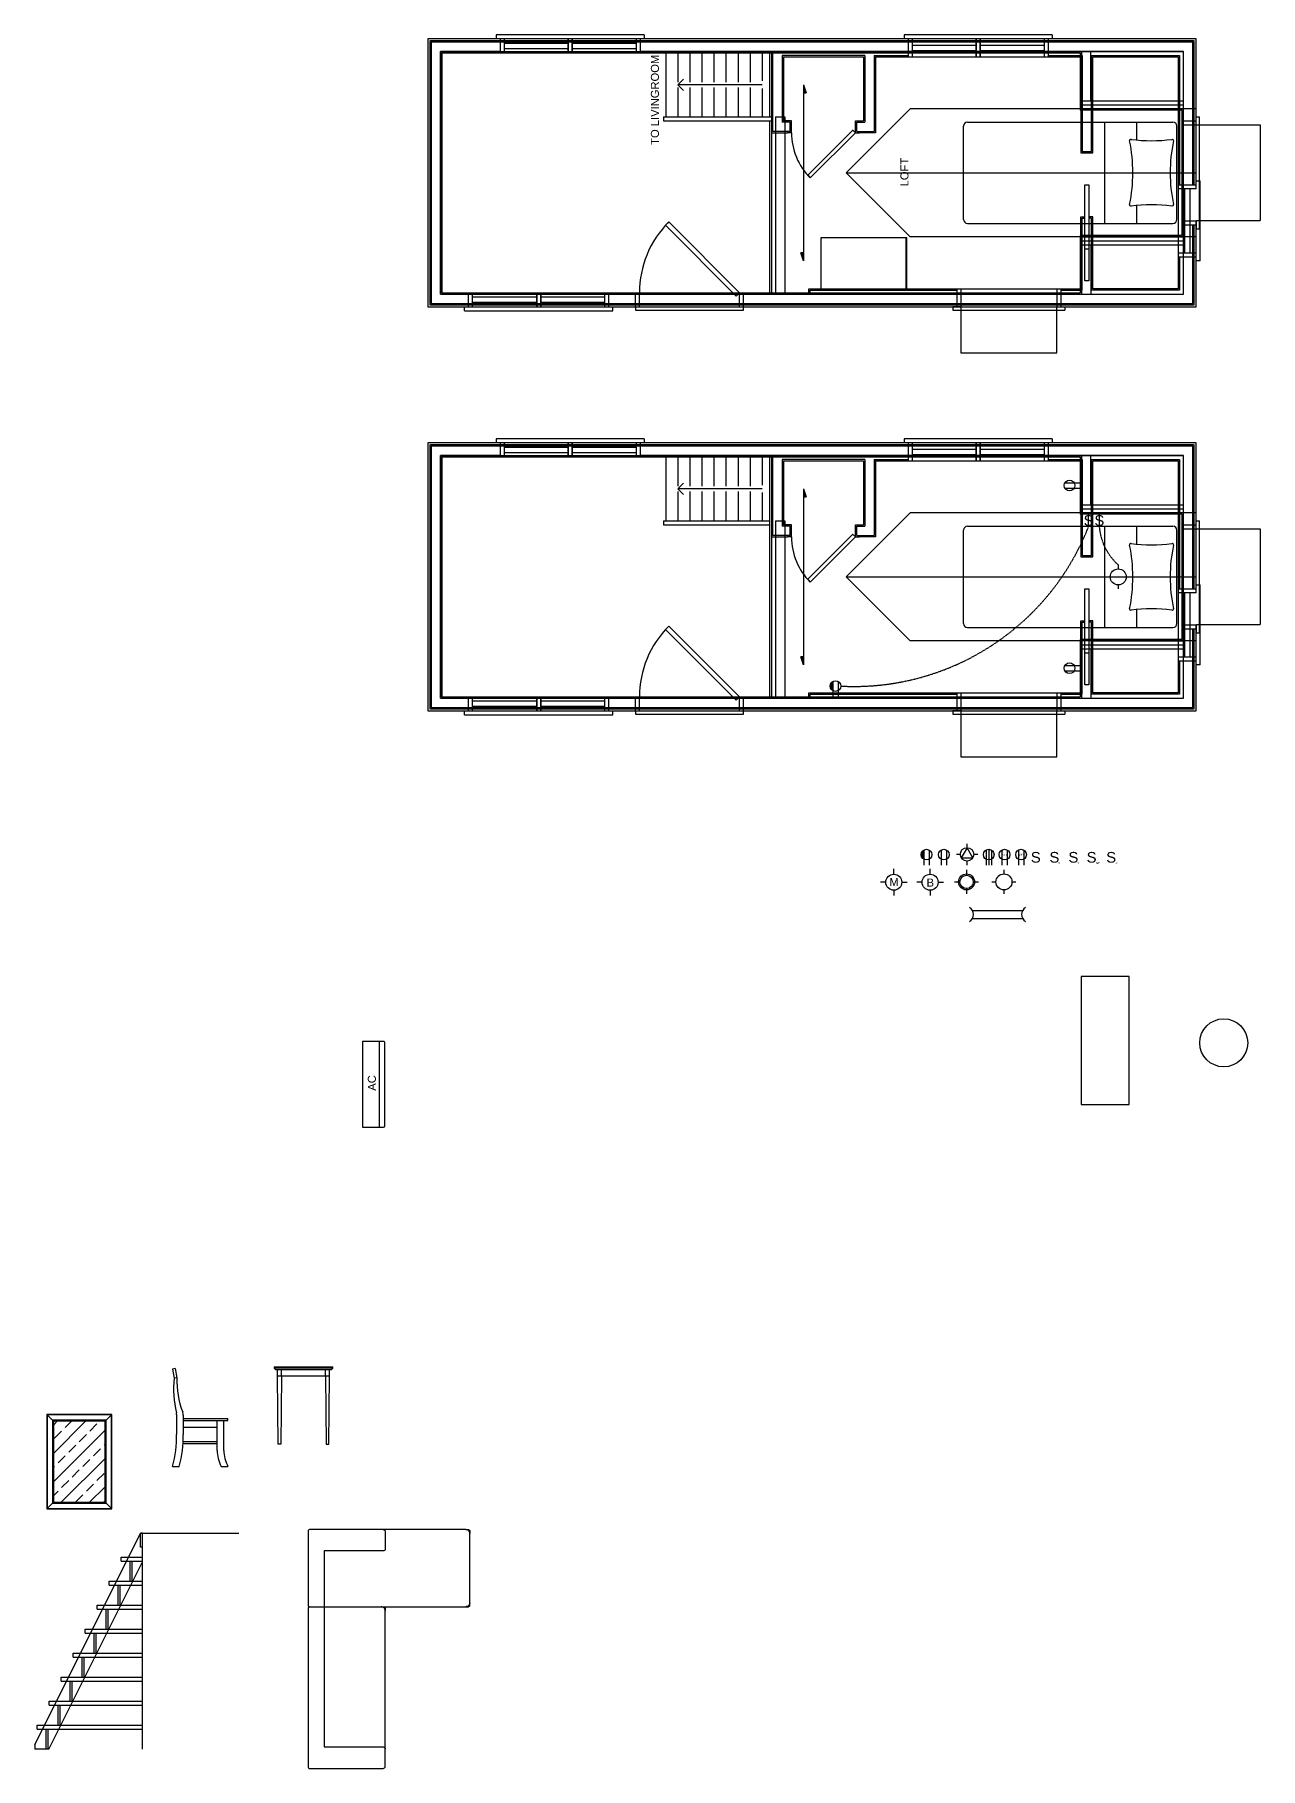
# Model space of a CAD drawing. Header units: inches. Extents: x -177 to 2825, y -2046 to -803.
# Drawn here: x 862 to 1322, y -2013 to -1363 of the extents above; entities that cross this region are included whole.
import ezdxf

# ---------------------------------------------------------------- set-up
doc = ezdxf.new("R2010")
doc.units = ezdxf.units.IN
doc.header["$MEASUREMENT"] = 0
doc.linetypes.add('HIDDEN2', pattern=[0.1875, 0.125, -0.0625])
for name, color, linetype in [('Footprint', 253, 'Continuous'), ('Hidden Line', 7, 'HIDDEN2'), ('Lights', 7, 'Continuous'), ('Reference', 1, 'Continuous'), ('Sewage Line', 3, 'Continuous')]:
    doc.layers.add(name, color=color, linetype=linetype)
doc.styles.get("Standard").update_dxf_attribs({"font": 'arial.ttf'})

msp = doc.modelspace()

# ---------------------------------------------------------------- hatches: boundary and pattern name
h = msp.add_hatch(color=256)
h.dxf.hatch_style = 1
h.paths.add_polyline_path([(1150.61, -1382.22), (1150.61, -1385.22), (1151.61, -1385.22)])
h = msp.add_hatch(color=256)
h.dxf.hatch_style = 1
h.paths.add_polyline_path([(1150.61, -1448.22), (1150.61, -1445.22), (1149.61, -1445.22)])
h = msp.add_hatch(color=256)
h.dxf.hatch_style = 1
h.paths.add_polyline_path([(1150.61, -1533.76), (1150.61, -1536.76), (1151.61, -1536.76)])
h = msp.add_hatch(color=256)
h.dxf.hatch_style = 1
h.paths.add_polyline_path([(1150.61, -1599.76), (1150.61, -1596.76), (1149.61, -1596.76)])
h = msp.add_hatch(color=256)
h.dxf.hatch_style = 1
h.paths.add_polyline_path([(1161.61, -1605.97, 0.267949), (1160.61, -1607.7, 0.267949), (1161.61, -1609.43)])
h = msp.add_hatch(color=256)
h.dxf.hatch_style = 1
h.paths.add_polyline_path([(1195.73, -1669.17, 0.267949), (1194.73, -1670.9, 0.267949), (1195.73, -1672.64)])
at = {"transparency": 33554687}
h = msp.add_hatch(dxfattribs=at)
h.set_pattern_fill('ANSI33', color=256, scale=30)
h.set_pattern_definition([(45, (-1004.8445, -2263.558), (-5.3033, 5.3033), []), (45, (-999.541, -2263.558), (-5.3033, 5.3033), [3.75, -1.875])])
h.paths.add_polyline_path([(869.45, -1913.7), (888.8, -1913.7), (888.8, -1883.35), (869.45, -1883.35)])

# ---------------------------------------------------------------- linework, layer by layer
for p, q in [((1297.86, -1364.97), (1009.86, -1364.97)), ((1009.86, -1364.97), (1009.86, -1465.47)), ((1297.86, -1397.22), (1297.86, -1364.97)), ((1014.61, -1460.72), (1014.61, -1369.72)), ((1014.61, -1369.72), (1254.36, -1369.72)), ((1015.11, -1460.22), (1015.11, -1370.22)), ((1015.11, -1370.22), (1254.36, -1370.22)), ((1099.07, -1370.22), (1099.07, -1394.22)), ((1103.57, -1370.22), (1103.57, -1381.22)), ((1108.07, -1370.22), (1108.07, -1381.22)), ((1112.57, -1370.22), (1112.57, -1381.22)), ((1117.07, -1370.22), (1117.07, -1381.22)), ((1121.57, -1370.22), (1121.57, -1381.22)), ((1126.07, -1370.22), (1126.07, -1381.22)), ((1130.57, -1370.22), (1130.57, -1381.22)), ((1135.07, -1370.22), (1135.07, -1380.8)), ((1293.11, -1369.72), (1137.86, -1369.72)), ((1137.86, -1370.22), (1137.86, -1394.22)), ((1138.61, -1370.22), (1138.61, -1460.22)), ((1254.36, -1370.22), (1254.36, -1391.72)), ((1254.86, -1369.72), (1254.86, -1391.22)), ((1258.36, -1388.22), (1258.36, -1369.72)), ((1293.11, -1460.72), (1293.11, -1369.72)), ((1103.57, -1382.22), (1105.69, -1380.09)), ((1103.57, -1382.22), (1105.69, -1380.09)), ((1135.07, -1382.22), (1103.57, -1382.22)), ((1103.57, -1382.22), (1105.69, -1384.34)), ((1103.57, -1382.22), (1105.69, -1384.34)), ((1103.57, -1383.22), (1103.57, -1394.22)), ((1108.07, -1383.22), (1108.07, -1394.22)), ((1112.57, -1383.22), (1112.57, -1394.22)), ((1117.07, -1383.22), (1117.07, -1394.22)), ((1121.57, -1383.22), (1121.57, -1394.22)), ((1126.07, -1383.22), (1126.07, -1394.22)), ((1130.57, -1383.22), (1130.57, -1394.22)), ((1135.07, -1383.63), (1135.07, -1394.22)), ((1150.61, -1382.22), (1150.61, -1448.22)), ((1150.61, -1382.22), (1151.61, -1385.22)), ((1150.61, -1385.22), (1151.61, -1385.22)), ((1098.14, -1394.22), (1138.61, -1394.22)), ((1098.14, -1394.22), (1098.14, -1395.72)), ((1098.14, -1395.72), (1138.61, -1395.72)), ((1137.86, -1395.72), (1137.86, -1460.22)), ((1140.11, -1394.22), (1143.61, -1394.22)), ((1140.11, -1394.22), (1140.11, -1460.22)), ((1143.61, -1394.22), (1143.61, -1460.22)), ((1212.11, -1396.22), (1289.11, -1396.22)), ((1292.61, -1391.72), (1254.36, -1391.72)), ((1293.11, -1391.22), (1254.86, -1391.22)), ((1254.86, -1391.22), (1293.11, -1391.22)), ((1263.61, -1434.22), (1263.61, -1396.22)), ((1275.61, -1402.96), (1275.61, -1396.22)), ((1292.61, -1438.72), (1292.61, -1391.72)), ((1293.11, -1395.72), (1297.86, -1395.72)), ((1293.11, -1397.22), (1297.86, -1397.22)), ((1297.86, -1394.22), (1299.11, -1394.22)), ((1297.86, -1397.22), (1297.86, -1394.22)), ((1299.11, -1436.22), (1299.11, -1394.22)), ((1210.61, -1432.72), (1210.61, -1397.72)), ((1290.61, -1432.72), (1290.61, -1397.72)), ((1275.61, -1434.22), (1275.61, -1427.47)), ((1212.11, -1434.22), (1289.11, -1434.22)), ((1293.11, -1433.22), (1297.86, -1433.22)), ((1293.11, -1434.72), (1297.86, -1434.72)), ((1297.86, -1465.47), (1297.86, -1433.22)), ((1297.86, -1433.22), (1297.86, -1436.22)), ((1297.86, -1436.22), (1299.11, -1436.22)), ((1189.14, -1459.22), (1189.14, -1439.84)), ((1292.61, -1438.72), (1254.36, -1438.72)), ((1254.36, -1438.72), (1254.36, -1460.22)), ((1293.11, -1439.22), (1254.86, -1439.22)), ((1254.86, -1439.22), (1254.86, -1460.72)), ((1254.86, -1439.22), (1293.11, -1439.22)), ((1258.36, -1442.22), (1258.36, -1460.72)), ((1150.61, -1445.22), (1149.61, -1445.22)), ((1150.61, -1448.22), (1149.61, -1445.22)), ((1014.61, -1460.72), (1293.11, -1460.72)), ((1015.11, -1460.22), (1254.36, -1460.22)), ((1009.86, -1465.47), (1297.86, -1465.47)), ((1009.86, -1516.51), (1009.86, -1617.01)), ((1297.86, -1516.51), (1009.86, -1516.51)), ((1297.86, -1548.76), (1297.86, -1516.51)), ((1014.61, -1612.26), (1014.61, -1521.26)), ((1014.61, -1521.26), (1254.36, -1521.26)), ((1015.11, -1611.76), (1015.11, -1521.76)), ((1015.11, -1521.76), (1254.36, -1521.76)), ((1099.07, -1521.76), (1099.07, -1545.76)), ((1103.57, -1521.76), (1103.57, -1532.76)), ((1108.07, -1521.76), (1108.07, -1532.76)), ((1112.57, -1521.76), (1112.57, -1532.76)), ((1117.07, -1521.76), (1117.07, -1532.76)), ((1121.57, -1521.76), (1121.57, -1532.76)), ((1126.07, -1521.76), (1126.07, -1532.76)), ((1130.57, -1521.76), (1130.57, -1532.76)), ((1135.07, -1521.76), (1135.07, -1532.34)), ((1293.11, -1521.26), (1137.86, -1521.26)), ((1137.86, -1521.76), (1137.86, -1611.76)), ((1138.61, -1521.76), (1138.61, -1611.76)), ((1254.36, -1521.76), (1254.36, -1543.26)), ((1254.86, -1521.26), (1254.86, -1542.76)), ((1258.36, -1539.76), (1258.36, -1521.26)), ((1293.11, -1612.26), (1293.11, -1521.26)), ((1103.57, -1533.76), (1105.69, -1531.64)), ((1103.57, -1533.76), (1105.69, -1531.64)), ((1135.07, -1533.76), (1103.57, -1533.76)), ((1103.57, -1533.76), (1105.69, -1535.88)), ((1103.57, -1533.76), (1105.69, -1535.88)), ((1150.61, -1533.76), (1150.61, -1599.76)), ((1150.61, -1533.76), (1151.61, -1536.76)), ((1248.63, -1531.51), (1254.36, -1531.51)), ((1248.63, -1531.51), (1254.36, -1531.51)), ((1248.63, -1533.51), (1254.36, -1533.51)), ((1248.63, -1533.51), (1254.36, -1533.51)), ((1103.57, -1534.76), (1103.57, -1545.76)), ((1108.07, -1534.76), (1108.07, -1545.76)), ((1112.57, -1534.76), (1112.57, -1545.76)), ((1117.07, -1534.76), (1117.07, -1545.76)), ((1121.57, -1534.76), (1121.57, -1545.76)), ((1126.07, -1534.76), (1126.07, -1545.76)), ((1130.57, -1534.76), (1130.57, -1545.76)), ((1135.07, -1535.17), (1135.07, -1545.76)), ((1150.61, -1536.76), (1151.61, -1536.76)), ((1254.86, -1539.76), (1293.11, -1539.76)), ((1258.36, -1539.76), (1293.11, -1539.76)), ((1098.14, -1545.76), (1137.86, -1545.76)), ((1098.14, -1545.76), (1098.14, -1547.26)), ((1140.11, -1545.76), (1140.11, -1611.76)), ((1140.11, -1545.76), (1143.61, -1545.76)), ((1143.61, -1545.76), (1143.61, -1611.76)), ((1292.61, -1543.26), (1254.36, -1543.26)), ((1254.86, -1541.26), (1293.11, -1541.26)), ((1293.11, -1542.76), (1254.86, -1542.76)), ((1258.36, -1541.26), (1293.11, -1541.26)), ((1292.61, -1590.26), (1292.61, -1543.26)), ((1297.86, -1548.76), (1297.86, -1545.76)), ((1297.86, -1545.76), (1299.11, -1545.76)), ((1299.11, -1587.76), (1299.11, -1545.76)), ((1098.14, -1547.26), (1137.86, -1547.26)), ((1210.61, -1584.26), (1210.61, -1549.26)), ((1212.11, -1547.76), (1289.11, -1547.76)), ((1263.61, -1585.76), (1263.61, -1547.76)), ((1275.61, -1554.5), (1275.61, -1547.76)), ((1290.61, -1584.26), (1290.61, -1549.26)), ((1293.11, -1547.26), (1297.86, -1547.26)), ((1293.11, -1548.76), (1297.86, -1548.76)), ((1275.61, -1585.76), (1275.61, -1579.02)), ((1212.11, -1585.76), (1289.11, -1585.76)), ((1293.11, -1584.76), (1297.86, -1584.76)), ((1297.86, -1617.01), (1297.86, -1584.76)), ((1297.86, -1584.76), (1297.86, -1587.76)), ((1292.61, -1590.26), (1254.36, -1590.26)), ((1254.36, -1590.26), (1254.36, -1611.76)), ((1293.11, -1590.76), (1254.86, -1590.76)), ((1254.86, -1590.76), (1254.86, -1612.26)), ((1254.86, -1592.26), (1293.11, -1592.26)), ((1258.36, -1590.76), (1293.11, -1590.76)), ((1293.11, -1586.26), (1297.86, -1586.26)), ((1297.86, -1587.76), (1299.11, -1587.76)), ((1150.61, -1596.76), (1149.61, -1596.76)), ((1150.61, -1599.76), (1149.61, -1596.76)), ((1254.86, -1593.76), (1293.11, -1593.76)), ((1258.36, -1593.76), (1258.36, -1612.26)), ((1248.63, -1600.01), (1254.36, -1600.01)), ((1248.63, -1600.01), (1254.36, -1600.01)), ((1248.63, -1602.01), (1254.36, -1602.01)), ((1248.63, -1602.01), (1254.36, -1602.01)), ((1015.11, -1611.76), (1254.36, -1611.76)), ((1161.61, -1605.97), (1161.61, -1611.7)), ((1161.61, -1605.97), (1161.61, -1611.7)), ((1163.61, -1605.97), (1163.61, -1611.7)), ((1163.61, -1605.97), (1163.61, -1611.7)), ((1009.86, -1617.01), (1297.86, -1617.01)), ((1014.61, -1612.26), (1293.11, -1612.26)), ((1195.73, -1669.17), (1195.73, -1674.9)), ((1197.73, -1669.17), (1197.73, -1674.9)), ((1202.21, -1669.17), (1202.21, -1674.9)), ((1204.21, -1669.17), (1204.21, -1674.9)), ((1211.92, -1668.29), (1211.92, -1666.79)), ((1219.05, -1669.17), (1219.05, -1674.9)), ((1220.05, -1668.9), (1220.05, -1674.9)), ((1221.05, -1669.17), (1221.05, -1674.9)), ((1224.99, -1669.17), (1224.99, -1674.9)), ((1226.99, -1669.17), (1226.99, -1674.9)), ((1231.16, -1669.17), (1231.16, -1674.9)), ((1233.16, -1669.17), (1233.16, -1674.9)), ((1184.48, -1678.25), (1184.48, -1676.25)), ((1198.09, -1678.25), (1198.09, -1676.25)), ((1209.42, -1670.79), (1207.97, -1670.79)), ((1211.92, -1674.79), (1211.92, -1673.29)), ((1215.97, -1670.79), (1214.42, -1670.79)), ((1181.48, -1681.25), (1179.48, -1681.25)), ((1187.48, -1681.25), (1189.48, -1681.25)), ((1195.09, -1681.25), (1193.09, -1681.25)), ((1201.09, -1681.25), (1203.09, -1681.25)), ((1184.48, -1684.25), (1184.48, -1686.25)), ((1198.09, -1684.25), (1198.09, -1686.25)), ((991.71, -1773.04), (991.71, -1740.98)), ((915.11, -1863.58), (914.12, -1863.75)), ((914.12, -1863.75), (914.73, -1867.2)), ((915.11, -1863.58), (915.72, -1867.02)), ((952.24, -1862.99), (952.24, -1863.49)), ((952.24, -1862.99), (974.24, -1862.99)), ((952.24, -1863.49), (952.74, -1863.99)), ((974.24, -1863.49), (952.24, -1863.49)), ((952.74, -1863.99), (973.74, -1863.99)), ((953.49, -1866.49), (953.49, -1863.99)), ((954.99, -1866.49), (954.99, -1863.99)), ((971.49, -1866.49), (971.49, -1863.99)), ((972.99, -1866.49), (972.99, -1863.99)), ((974.24, -1863.49), (973.74, -1863.99)), ((974.24, -1863.49), (974.24, -1862.99)), ((915.72, -1867.02), (914.73, -1867.2)), ((972.99, -1866.49), (953.49, -1866.49)), ((953.74, -1891.99), (953.49, -1866.49)), ((954.99, -1866.49), (954.74, -1891.99)), ((971.49, -1866.49), (971.74, -1891.99)), ((972.74, -1891.99), (972.99, -1866.49)), ((869.08, -1882.97), (866.95, -1880.85)), ((889.18, -1882.97), (891.3, -1880.85)), ((915.62, -1880.86), (915.62, -1888.25)), ((918.12, -1881.07), (918.12, -1888.25)), ((918.12, -1882.25), (934.87, -1882.25)), ((918.12, -1883), (934.87, -1883)), ((930.87, -1894.25), (930.87, -1883)), ((933.37, -1894.25), (933.37, -1883)), ((934.87, -1883), (934.87, -1882.25)), ((918.08, -1890.87), (930.87, -1890.87)), ((918.12, -1885.5), (930.87, -1885.5)), ((918.04, -1891.62), (930.87, -1891.62)), ((954.74, -1891.99), (953.74, -1891.99)), ((971.74, -1891.99), (972.74, -1891.99)), ((914.12, -1900.25), (916.62, -1900.25)), ((932.37, -1900.25), (934.87, -1900.25)), ((869.08, -1914.07), (866.95, -1916.2)), ((889.18, -1914.07), (891.3, -1916.2)), ((862.43, -2004.68), (902.15, -1925.24)), ((902.15, -1930.49), (902.15, -1925.24)), ((902.9, -1925.24), (902.15, -1925.24)), ((902.9, -1930.49), (902.15, -1930.49)), ((902.9, -2006.24), (902.9, -1925.24)), ((902.9, -1925.24), (938.9, -1925.24)), ((1025.53, -1951.37), (1025.53, -1925.47)), ((867.8, -2006.24), (902.9, -1936.04)), ((894.86, -1934.24), (902.9, -1934.24)), ((894.86, -1935.74), (894.86, -1934.24)), ((894.86, -1935.74), (902.9, -1935.74)), ((890.36, -1943.24), (902.9, -1943.24)), ((890.36, -1944.74), (890.36, -1943.24)), ((890.36, -1944.74), (902.9, -1944.74)), ((885.86, -1952.24), (902.9, -1952.24)), ((885.86, -1953.74), (885.86, -1952.24)), ((885.86, -1953.74), (902.9, -1953.74)), ((964.93, -1953.37), (964.93, -2012.97)), ((965.43, -1952.87), (1024.03, -1952.87)), ((881.36, -1961.24), (902.9, -1961.24)), ((881.36, -1962.74), (881.36, -1961.24)), ((881.36, -1962.74), (902.9, -1962.74)), ((876.86, -1970.24), (902.9, -1970.24)), ((876.86, -1971.74), (876.86, -1970.24)), ((876.86, -1971.74), (902.9, -1971.74)), ((872.36, -1979.24), (902.9, -1979.24)), ((872.36, -1980.74), (872.36, -1979.24)), ((872.36, -1980.74), (902.9, -1980.74)), ((867.86, -1988.24), (902.9, -1988.24)), ((867.86, -1989.74), (867.86, -1988.24)), ((867.86, -1989.74), (902.9, -1989.74)), ((863.36, -1997.24), (902.9, -1997.24)), ((863.36, -1998.74), (863.36, -1997.24)), ((863.36, -1998.74), (902.9, -1998.74)), ((862.43, -2004.68), (862.43, -2006.24)), ((867.8, -2006.24), (862.43, -2006.24)), ((993.83, -2012.72), (993.83, -2006.22)), ((965.43, -2013.47), (993.08, -2013.47))]:
    msp.add_line(p, q)
for points in [[(1297.11, -1395.72), (1297.11, -1365.72), (1010.61, -1365.72), (1010.61, -1464.72), (1297.11, -1464.72), (1297.11, -1434.72)], [(1296.61, -1395.72), (1296.61, -1366.22), (1011.11, -1366.22), (1011.11, -1464.22), (1296.61, -1464.22), (1296.61, -1434.72)], [(1297.11, -1547.26), (1297.11, -1517.26), (1010.61, -1517.26), (1010.61, -1616.26), (1297.11, -1616.26), (1297.11, -1586.26)], [(1296.61, -1547.26), (1296.61, -1517.76), (1011.11, -1517.76), (1011.11, -1615.76), (1296.61, -1615.76), (1296.61, -1586.26)]]:
    msp.add_lwpolyline(points)
for points in [[(1157.14, -1459.22), (1189.39, -1459.22), (1189.39, -1439.59), (1157.14, -1439.59)], [(1211.92, -1668.29), (1209.75, -1672.04), (1214.08, -1672.04)], [(891.3, -1916.2), (891.3, -1880.85), (866.95, -1880.85), (866.95, -1916.2)], [(891.18, -1916.07), (891.18, -1880.97), (867.08, -1880.97), (867.08, -1916.07)], [(889.18, -1914.07), (889.18, -1882.97), (869.08, -1882.97), (869.08, -1914.07)], [(888.8, -1913.7), (888.8, -1883.35), (869.45, -1883.35), (869.45, -1913.7)]]:
    msp.add_lwpolyline(points, close=True)
for points in [[(993.71, -1741.48, 0.414214), (993.21, -1740.98), (985.28, -1740.98), (985.28, -1773.04), (993.21, -1773.04, 0.414214), (993.71, -1772.54)], [(1024.03, -1952.87), (1025.03, -1952.87, 0.414214), (1025.53, -1952.37), (1025.53, -1951.37, -0.414214)]]:
    msp.add_lwpolyline(points, format="xyb", close=True)
for points in [[(993.08, -1923.97), (965.43, -1923.97, 0.414214), (964.93, -1924.47), (964.93, -1952.37, 0.414214), (965.43, -1952.87), (992.33, -1952.87)], [(1024.03, -1923.97), (1025.03, -1923.97, -0.414214), (1025.53, -1924.47), (1025.53, -1925.47, 0.414214), (1024.03, -1923.97), (993.08, -1923.97, -0.414214), (993.83, -1924.72), (993.83, -1931.22, -0.414214), (993.08, -1931.97), (970.93, -1931.97), (970.93, -1952.87), (970.93, -1952.94), (970.93, -2005.47), (993.08, -2005.47, -0.414214), (993.83, -2006.22), (993.83, -1954.37, 0.414214), (992.33, -1952.87), (993.33, -1952.87, -0.414214), (993.83, -1953.37), (993.83, -1954.37)]]:
    msp.add_lwpolyline(points, format="xyb")
for centre, radius in [((1250.36, -1532.51), 2), ((1250.36, -1532.51), 2), ((1250.36, -1601.01), 2), ((1250.36, -1601.01), 2), ((1162.61, -1607.7), 2), ((1162.61, -1607.7), 2), ((1196.73, -1670.9), 2), ((1203.21, -1670.9), 2), ((1211.92, -1670.79), 2.5), ((1220.05, -1670.9), 2), ((1225.99, -1670.9), 2), ((1232.16, -1670.9), 2), ((1184.48, -1681.25), 3), ((1198.09, -1681.25), 3)]:
    msp.add_circle(centre, radius)
for centre, radius, start, end in [((1212.11, -1397.72), 1.5, 90, 180), ((1289.11, -1397.72), 1.5, 0, 90), ((1273.33, -1403.2), 0.5, 82.36533, 191.81778), ((1215.9, -1415.22), 58.18, 348.18222, 11.81778), ((1281.07, -1345.43), 57.79, 262.36533, 277.63467), ((1346.25, -1415.22), 58.18, 168.18222, 191.81778), ((1288.82, -1403.2), 0.5, 348.18222, 97.63467), ((1273.33, -1427.23), 0.5, 168.18222, 277.63467), ((1281.07, -1485), 57.79, 82.36533, 97.63467), ((1288.82, -1427.23), 0.5, 262.36533, 11.81778), ((1212.11, -1432.72), 1.5, 180, 270), ((1289.11, -1432.72), 1.5, 270, 0), ((1212.11, -1549.26), 1.5, 90, 180), ((1289.11, -1549.26), 1.5, 0, 90), ((1273.33, -1554.74), 0.5, 82.36533, 191.81778), ((1215.9, -1566.76), 58.18, 348.18222, 11.81778), ((1281.07, -1496.97), 57.79, 262.36533, 277.63467), ((1346.25, -1566.76), 58.18, 168.18222, 191.81778), ((1288.82, -1554.74), 0.5, 348.18222, 97.63467), ((1273.33, -1578.77), 0.5, 168.18222, 277.63467), ((1281.07, -1636.54), 57.79, 82.36533, 97.63467), ((1288.82, -1578.77), 0.5, 262.36533, 11.81778), ((1212.11, -1584.26), 1.5, 180, 270), ((1289.11, -1584.26), 1.5, 270, 0), ((952.18, -1871.37), 37.68, 173.64679, 193.49765), ((949.27, -1867.98), 33.57, 178.36267, 200.96582), ((912.62, -1880.86), 3, 0, 13.49765), ((915.12, -1881.07), 3, 0, 20.96582), ((871.9, -1888.88), 43.72, 344.92605, 0.82392), ((874.4, -1888.88), 43.72, 344.92605, 0.82392), ((943.7, -1894.23), 12.83, 180.08915, 207.98333), ((946.2, -1894.23), 12.83, 180.08915, 207.98333), ((965.43, -1953.37), 0.5, 90, 180), ((965.43, -2012.97), 0.5, 180, 270), ((993.08, -2012.72), 0.75, 270, 0)]:
    msp.add_arc(centre, radius, start, end)
at = {"layer": 'Footprint'}
for p, q in [((1036.86, -1364.97), (1009.86, -1364.97)), ((1090.86, -1363.47), (1035.36, -1363.47)), ((1035.36, -1363.47), (1035.36, -1364.97)), ((1038.36, -1364.97), (1035.36, -1364.97)), ((1036.86, -1364.97), (1036.86, -1370.22)), ((1038.36, -1364.97), (1038.36, -1370.22)), ((1062.36, -1370.22), (1062.36, -1364.97)), ((1062.36, -1364.97), (1062.36, -1370.22)), ((1063.86, -1364.97), (1062.36, -1364.97)), ((1063.86, -1364.97), (1063.86, -1370.22)), ((1063.86, -1370.22), (1063.86, -1364.97)), ((1090.86, -1364.97), (1087.86, -1364.97)), ((1087.86, -1364.97), (1087.86, -1370.22)), ((1189.86, -1364.97), (1089.36, -1364.97)), ((1089.36, -1364.97), (1089.36, -1370.22)), ((1090.86, -1363.47), (1090.86, -1364.97)), ((1243.86, -1363.47), (1188.36, -1363.47)), ((1188.36, -1363.47), (1188.36, -1364.97)), ((1191.36, -1364.97), (1188.36, -1364.97)), ((1189.86, -1364.97), (1189.86, -1371.72)), ((1191.36, -1364.97), (1191.36, -1371.72)), ((1215.36, -1371.72), (1215.36, -1364.97)), ((1215.36, -1364.97), (1215.36, -1371.72)), ((1216.86, -1364.97), (1215.36, -1364.97)), ((1216.86, -1371.72), (1216.86, -1364.97)), ((1216.86, -1364.97), (1216.86, -1371.72)), ((1243.86, -1364.97), (1240.86, -1364.97)), ((1240.86, -1364.97), (1240.86, -1371.72)), ((1297.86, -1364.97), (1242.36, -1364.97)), ((1242.36, -1364.97), (1242.36, -1371.72)), ((1243.86, -1363.47), (1243.86, -1364.97)), ((1297.86, -1419.72), (1297.86, -1364.97)), ((1036.86, -1365.72), (1010.61, -1365.72)), ((1036.86, -1366.22), (1011.11, -1366.22)), ((1036.86, -1369.72), (1014.61, -1369.72)), ((1015.11, -1370.22), (1138.61, -1370.22)), ((1038.36, -1366.59), (1062.36, -1366.59)), ((1038.36, -1366.59), (1062.36, -1366.59)), ((1038.36, -1368.59), (1062.36, -1368.59)), ((1038.36, -1368.59), (1062.36, -1368.59)), ((1063.86, -1366.59), (1087.86, -1366.59)), ((1063.86, -1366.59), (1087.86, -1366.59)), ((1063.86, -1368.59), (1087.86, -1368.59)), ((1063.86, -1368.59), (1087.86, -1368.59)), ((1189.86, -1365.72), (1089.36, -1365.72)), ((1189.86, -1366.22), (1089.36, -1366.22)), ((1139.11, -1369.72), (1089.36, -1369.72)), ((1138.61, -1370.22), (1138.61, -1400.22)), ((1139.11, -1399.72), (1139.11, -1369.72)), ((1139.11, -1369.72), (1189.86, -1369.72)), ((1173.61, -1371.22), (1142.61, -1371.22)), ((1142.61, -1371.22), (1142.61, -1396.22)), ((1173.61, -1371.22), (1173.61, -1396.22)), ((1177.11, -1371.22), (1177.11, -1399.72)), ((1177.11, -1371.22), (1189.86, -1371.22)), ((1191.36, -1367.34), (1215.36, -1367.34)), ((1191.36, -1367.34), (1215.36, -1367.34)), ((1191.36, -1369.34), (1215.36, -1369.34)), ((1191.36, -1369.34), (1215.36, -1369.34)), ((1216.86, -1367.34), (1240.86, -1367.34)), ((1216.86, -1367.34), (1240.86, -1367.34)), ((1216.86, -1369.34), (1240.86, -1369.34)), ((1216.86, -1369.34), (1240.86, -1369.34)), ((1297.11, -1365.72), (1242.36, -1365.72)), ((1296.61, -1366.22), (1242.36, -1366.22)), ((1242.36, -1369.72), (1293.11, -1369.72)), ((1242.36, -1371.22), (1255.11, -1371.22)), ((1255.11, -1371.22), (1255.11, -1407.22)), ((1258.61, -1369.72), (1293.11, -1369.72)), ((1258.61, -1407.22), (1258.61, -1371.22)), ((1258.61, -1371.22), (1291.61, -1371.22)), ((1291.61, -1371.22), (1291.61, -1419.72)), ((1293.11, -1419.72), (1293.11, -1369.72)), ((1296.61, -1419.72), (1296.61, -1366.22)), ((1297.11, -1419.72), (1297.11, -1365.72)), ((1143.11, -1371.72), (1173.11, -1371.72)), ((1143.11, -1371.72), (1173.11, -1371.72)), ((1143.11, -1371.72), (1143.11, -1395.72)), ((1173.11, -1371.72), (1173.11, -1395.72)), ((1177.61, -1371.72), (1177.61, -1400.22)), ((1177.61, -1371.72), (1254.61, -1371.72)), ((1254.61, -1371.72), (1254.61, -1407.72)), ((1259.11, -1407.72), (1259.11, -1371.72)), ((1259.11, -1371.72), (1291.11, -1371.72)), ((1291.11, -1371.72), (1291.11, -1458.72)), ((1254.86, -1388.22), (1293.11, -1388.22)), ((1254.86, -1389.72), (1293.11, -1389.72)), ((1258.36, -1388.22), (1293.11, -1388.22)), ((1258.36, -1389.72), (1293.11, -1389.72)), ((1145.61, -1396.22), (1142.61, -1396.22)), ((1146.11, -1395.72), (1143.11, -1395.72)), ((1145.61, -1399.72), (1145.61, -1396.22)), ((1146.11, -1400.22), (1146.11, -1395.72)), ((1190.61, -1391.22), (1166.61, -1415.22)), ((1170.11, -1400.22), (1170.11, -1395.72)), ((1170.11, -1395.72), (1173.11, -1395.72)), ((1170.61, -1399.72), (1170.61, -1396.22)), ((1170.61, -1396.22), (1173.61, -1396.22)), ((1297.86, -1391.22), (1190.61, -1391.22)), ((1138.61, -1400.22), (1144.61, -1400.22)), ((1145.61, -1399.72), (1139.11, -1399.72)), ((1146.11, -1400.22), (1144.61, -1400.22)), ((1169.13, -1399.24), (1152.16, -1416.21)), ((1170.11, -1400.22), (1153.14, -1417.19)), ((1169.05, -1399.15), (1170.11, -1400.22)), ((1170.11, -1400.22), (1171.61, -1400.22)), ((1170.61, -1399.72), (1177.11, -1399.72)), ((1177.61, -1400.22), (1171.61, -1400.22)), ((1254.61, -1407.72), (1259.11, -1407.72)), ((1255.11, -1407.22), (1258.61, -1407.22)), ((1153.14, -1417.19), (1152.08, -1416.13)), ((1190.61, -1439.22), (1166.61, -1415.22)), ((1166.61, -1415.22), (1297.86, -1415.22)), ((1291.11, -1419.72), (1297.86, -1419.72)), ((1297.86, -1421.22), (1291.11, -1421.22)), ((1293.48, -1421.22), (1293.48, -1445.22)), ((1295.48, -1421.22), (1295.48, -1445.22)), ((1297.86, -1418.22), (1299.36, -1418.22)), ((1297.86, -1421.22), (1297.86, -1418.22)), ((1299.36, -1448.22), (1299.36, -1418.22)), ((1254.61, -1458.72), (1254.61, -1431.72)), ((1254.61, -1431.72), (1256.11, -1431.72)), ((1255.11, -1459.22), (1255.11, -1432.22)), ((1255.11, -1432.22), (1256.11, -1432.22)), ((1259.11, -1431.72), (1257.61, -1431.72)), ((1258.61, -1432.22), (1257.61, -1432.22)), ((1258.61, -1459.22), (1258.61, -1432.22)), ((1259.11, -1458.72), (1259.11, -1431.72)), ((1297.86, -1439.22), (1190.61, -1439.22)), ((1254.86, -1440.72), (1293.11, -1440.72)), ((1254.86, -1442.22), (1293.11, -1442.22)), ((1256.11, -1443.72), (1257.61, -1443.72)), ((1291.11, -1445.22), (1297.86, -1445.22)), ((1291.11, -1446.72), (1297.86, -1446.72)), ((1291.61, -1446.72), (1291.61, -1459.22)), ((1296.61, -1464.22), (1296.61, -1446.72)), ((1297.86, -1448.22), (1297.86, -1445.22)), ((1299.36, -1448.22), (1297.86, -1448.22)), ((1025.11, -1465.47), (1025.11, -1460.22)), ((1026.61, -1465.47), (1026.61, -1460.22)), ((1050.61, -1461.84), (1026.61, -1461.84)), ((1050.61, -1461.84), (1026.61, -1461.84)), ((1050.61, -1460.22), (1050.61, -1465.47)), ((1050.61, -1465.47), (1050.61, -1460.22)), ((1052.11, -1460.22), (1052.11, -1465.47)), ((1052.11, -1465.47), (1052.11, -1460.22)), ((1076.11, -1461.84), (1052.11, -1461.84)), ((1076.11, -1461.84), (1052.11, -1461.84)), ((1076.11, -1465.47), (1076.11, -1460.22)), ((1077.61, -1465.47), (1077.61, -1460.22)), ((1087.61, -1465.47), (1087.61, -1460.22)), ((1089.11, -1465.47), (1089.11, -1460.22)), ((1126.61, -1465.47), (1126.61, -1460.22)), ((1128.11, -1465.47), (1128.11, -1460.22)), ((1153.11, -1460.72), (1208.11, -1460.72)), ((1208.11, -1458.72), (1208.11, -1465.47)), ((1209.61, -1458.72), (1209.61, -1465.47)), ((1245.61, -1458.72), (1245.61, -1465.47)), ((1247.11, -1458.72), (1247.11, -1465.47)), ((1247.11, -1459.22), (1255.11, -1459.22)), ((1291.61, -1459.22), (1258.61, -1459.22)), ((1291.11, -1458.72), (1259.11, -1458.72)), ((1023.61, -1465.47), (1026.61, -1465.47)), ((1023.61, -1466.97), (1023.61, -1465.47)), ((1023.61, -1466.97), (1079.11, -1466.97)), ((1050.61, -1463.84), (1026.61, -1463.84)), ((1050.61, -1463.84), (1026.61, -1463.84)), ((1050.61, -1465.47), (1052.11, -1465.47)), ((1076.11, -1463.84), (1052.11, -1463.84)), ((1076.11, -1463.84), (1052.11, -1463.84)), ((1076.11, -1465.47), (1079.11, -1465.47)), ((1079.11, -1466.97), (1079.11, -1465.47)), ((1087.61, -1465.47), (1087.61, -1466.72)), ((1087.61, -1466.72), (1128.11, -1466.72)), ((1128.11, -1464.22), (1208.11, -1464.22)), ((1128.11, -1466.72), (1128.11, -1465.47)), ((1209.61, -1465.47), (1206.61, -1465.47)), ((1206.61, -1465.47), (1206.61, -1466.72)), ((1206.61, -1466.72), (1248.61, -1466.72)), ((1245.61, -1465.47), (1248.61, -1465.47)), ((1247.11, -1464.22), (1296.61, -1464.22)), ((1248.61, -1465.47), (1248.61, -1466.72)), ((1036.86, -1516.51), (1009.86, -1516.51)), ((1036.86, -1517.26), (1010.61, -1517.26)), ((1036.86, -1517.76), (1011.11, -1517.76)), ((1090.86, -1515.01), (1035.36, -1515.01)), ((1035.36, -1515.01), (1035.36, -1516.51)), ((1038.36, -1516.51), (1035.36, -1516.51)), ((1036.86, -1516.51), (1036.86, -1521.76)), ((1038.36, -1516.51), (1038.36, -1521.76)), ((1038.36, -1518.13), (1062.36, -1518.13)), ((1038.36, -1518.13), (1062.36, -1518.13)), ((1038.36, -1520.13), (1062.36, -1520.13)), ((1038.36, -1520.13), (1062.36, -1520.13)), ((1062.36, -1521.76), (1062.36, -1516.51)), ((1062.36, -1516.51), (1062.36, -1521.76)), ((1063.86, -1516.51), (1062.36, -1516.51)), ((1063.86, -1516.51), (1063.86, -1521.76)), ((1063.86, -1521.76), (1063.86, -1516.51)), ((1063.86, -1518.13), (1087.86, -1518.13)), ((1063.86, -1518.13), (1087.86, -1518.13)), ((1063.86, -1520.13), (1087.86, -1520.13)), ((1063.86, -1520.13), (1087.86, -1520.13)), ((1090.86, -1516.51), (1087.86, -1516.51)), ((1087.86, -1516.51), (1087.86, -1521.76)), ((1189.86, -1516.51), (1089.36, -1516.51)), ((1089.36, -1516.51), (1089.36, -1521.76)), ((1189.86, -1517.26), (1089.36, -1517.26)), ((1189.86, -1517.76), (1089.36, -1517.76)), ((1090.86, -1515.01), (1090.86, -1516.51)), ((1243.86, -1515.01), (1188.36, -1515.01)), ((1188.36, -1515.01), (1188.36, -1516.51)), ((1191.36, -1516.51), (1188.36, -1516.51)), ((1189.86, -1516.51), (1189.86, -1523.26)), ((1191.36, -1516.51), (1191.36, -1523.26)), ((1191.36, -1518.88), (1215.36, -1518.88)), ((1191.36, -1518.88), (1215.36, -1518.88)), ((1191.36, -1520.88), (1215.36, -1520.88)), ((1191.36, -1520.88), (1215.36, -1520.88)), ((1216.86, -1516.51), (1215.36, -1516.51)), ((1215.36, -1523.26), (1215.36, -1516.51)), ((1215.36, -1516.51), (1215.36, -1523.26)), ((1216.86, -1523.26), (1216.86, -1516.51)), ((1216.86, -1516.51), (1216.86, -1523.26)), ((1216.86, -1518.88), (1240.86, -1518.88)), ((1216.86, -1518.88), (1240.86, -1518.88)), ((1216.86, -1520.88), (1240.86, -1520.88)), ((1216.86, -1520.88), (1240.86, -1520.88)), ((1243.86, -1516.51), (1240.86, -1516.51)), ((1240.86, -1516.51), (1240.86, -1523.26)), ((1297.86, -1516.51), (1242.36, -1516.51)), ((1242.36, -1516.51), (1242.36, -1523.26)), ((1297.11, -1517.26), (1242.36, -1517.26)), ((1296.61, -1517.76), (1242.36, -1517.76)), ((1243.86, -1515.01), (1243.86, -1516.51)), ((1296.61, -1571.26), (1296.61, -1517.76)), ((1297.11, -1571.26), (1297.11, -1517.26)), ((1297.86, -1571.26), (1297.86, -1516.51)), ((1036.86, -1521.26), (1014.61, -1521.26)), ((1015.11, -1521.76), (1138.61, -1521.76)), ((1139.11, -1521.26), (1089.36, -1521.26)), ((1138.61, -1521.76), (1138.61, -1551.76)), ((1139.11, -1551.26), (1139.11, -1521.26)), ((1139.11, -1521.26), (1189.86, -1521.26)), ((1173.61, -1522.76), (1142.61, -1522.76)), ((1142.61, -1522.76), (1142.61, -1547.76)), ((1143.11, -1523.26), (1143.11, -1547.26)), ((1143.11, -1523.26), (1173.11, -1523.26)), ((1143.11, -1523.26), (1173.11, -1523.26)), ((1173.11, -1523.26), (1173.11, -1547.26)), ((1173.61, -1522.76), (1173.61, -1547.76)), ((1177.11, -1522.76), (1177.11, -1551.26)), ((1177.11, -1522.76), (1189.86, -1522.76)), ((1177.61, -1523.26), (1177.61, -1551.76)), ((1177.61, -1523.26), (1254.61, -1523.26)), ((1242.36, -1521.26), (1293.11, -1521.26)), ((1242.36, -1522.76), (1255.11, -1522.76)), ((1254.61, -1523.26), (1254.61, -1559.26)), ((1255.11, -1522.76), (1255.11, -1558.76)), ((1258.61, -1521.26), (1293.11, -1521.26)), ((1258.61, -1558.76), (1258.61, -1522.76)), ((1258.61, -1522.76), (1291.61, -1522.76)), ((1259.11, -1559.26), (1259.11, -1523.26)), ((1259.11, -1523.26), (1291.11, -1523.26)), ((1291.11, -1523.26), (1291.11, -1610.26)), ((1291.61, -1522.76), (1291.61, -1571.26)), ((1293.11, -1571.26), (1293.11, -1521.26)), ((1190.61, -1542.76), (1166.61, -1566.76)), ((1297.86, -1542.76), (1190.61, -1542.76)), ((1138.61, -1551.76), (1144.61, -1551.76)), ((1145.61, -1551.26), (1139.11, -1551.26)), ((1145.61, -1547.76), (1142.61, -1547.76)), ((1146.11, -1547.26), (1143.11, -1547.26)), ((1146.11, -1551.76), (1144.61, -1551.76)), ((1145.61, -1551.26), (1145.61, -1547.76)), ((1146.11, -1551.76), (1146.11, -1547.26)), ((1169.13, -1550.78), (1152.16, -1567.75)), ((1170.11, -1551.76), (1153.14, -1568.73)), ((1169.05, -1550.7), (1170.11, -1551.76)), ((1170.11, -1551.76), (1170.11, -1547.26)), ((1170.11, -1547.26), (1173.11, -1547.26)), ((1170.11, -1551.76), (1171.61, -1551.76)), ((1170.61, -1551.26), (1170.61, -1547.76)), ((1170.61, -1547.76), (1173.61, -1547.76)), ((1170.61, -1551.26), (1177.11, -1551.26)), ((1177.61, -1551.76), (1171.61, -1551.76)), ((1254.61, -1559.26), (1259.11, -1559.26)), ((1255.11, -1558.76), (1258.61, -1558.76)), ((1153.14, -1568.73), (1152.08, -1567.67)), ((1190.61, -1590.76), (1166.61, -1566.76)), ((1166.61, -1566.76), (1297.86, -1566.76)), ((1291.11, -1571.26), (1297.86, -1571.26)), ((1297.86, -1572.76), (1291.11, -1572.76)), ((1293.48, -1572.76), (1293.48, -1596.76)), ((1295.48, -1572.76), (1295.48, -1596.76)), ((1297.86, -1569.76), (1299.36, -1569.76)), ((1297.86, -1572.76), (1297.86, -1569.76)), ((1299.36, -1599.76), (1299.36, -1569.76)), ((1254.61, -1610.26), (1254.61, -1583.26)), ((1254.61, -1583.26), (1256.11, -1583.26)), ((1255.11, -1610.76), (1255.11, -1583.76)), ((1255.11, -1583.76), (1256.11, -1583.76)), ((1259.11, -1583.26), (1257.61, -1583.26)), ((1258.61, -1583.76), (1257.61, -1583.76)), ((1258.61, -1610.76), (1258.61, -1583.76)), ((1259.11, -1610.26), (1259.11, -1583.26)), ((1297.86, -1590.76), (1190.61, -1590.76)), ((1256.11, -1595.26), (1257.61, -1595.26)), ((1291.11, -1596.76), (1297.86, -1596.76)), ((1291.11, -1598.26), (1297.86, -1598.26)), ((1291.61, -1598.26), (1291.61, -1610.76)), ((1296.61, -1615.76), (1296.61, -1598.26)), ((1297.86, -1599.76), (1297.86, -1596.76)), ((1299.36, -1599.76), (1297.86, -1599.76)), ((1025.11, -1617.01), (1025.11, -1611.76)), ((1026.61, -1617.01), (1026.61, -1611.76)), ((1050.61, -1611.76), (1050.61, -1617.01)), ((1050.61, -1617.01), (1050.61, -1611.76)), ((1052.11, -1611.76), (1052.11, -1617.01)), ((1052.11, -1617.01), (1052.11, -1611.76)), ((1076.11, -1617.01), (1076.11, -1611.76)), ((1077.61, -1617.01), (1077.61, -1611.76)), ((1087.61, -1617.01), (1087.61, -1611.76)), ((1089.11, -1617.01), (1089.11, -1611.76)), ((1126.61, -1617.01), (1126.61, -1611.76)), ((1128.11, -1617.01), (1128.11, -1611.76)), ((1208.11, -1610.26), (1208.11, -1617.01)), ((1209.61, -1610.26), (1209.61, -1617.01)), ((1245.61, -1610.26), (1245.61, -1617.01)), ((1247.11, -1610.26), (1247.11, -1617.01)), ((1247.11, -1610.76), (1255.11, -1610.76)), ((1291.61, -1610.76), (1258.61, -1610.76)), ((1291.11, -1610.26), (1259.11, -1610.26)), ((1023.61, -1617.01), (1026.61, -1617.01)), ((1023.61, -1618.51), (1023.61, -1617.01)), ((1050.61, -1613.38), (1026.61, -1613.38)), ((1050.61, -1613.38), (1026.61, -1613.38)), ((1050.61, -1615.38), (1026.61, -1615.38)), ((1050.61, -1615.38), (1026.61, -1615.38)), ((1050.61, -1617.01), (1052.11, -1617.01)), ((1076.11, -1613.38), (1052.11, -1613.38)), ((1076.11, -1613.38), (1052.11, -1613.38)), ((1076.11, -1615.38), (1052.11, -1615.38)), ((1076.11, -1615.38), (1052.11, -1615.38)), ((1076.11, -1617.01), (1079.11, -1617.01)), ((1079.11, -1618.51), (1079.11, -1617.01)), ((1087.61, -1617.01), (1087.61, -1618.26)), ((1087.61, -1618.26), (1128.11, -1618.26)), ((1128.11, -1615.76), (1208.11, -1615.76)), ((1128.11, -1618.26), (1128.11, -1617.01)), ((1153.11, -1612.26), (1208.11, -1612.26)), ((1209.61, -1617.01), (1206.61, -1617.01)), ((1206.61, -1617.01), (1206.61, -1618.26)), ((1206.61, -1618.26), (1248.61, -1618.26)), ((1245.61, -1617.01), (1248.61, -1617.01)), ((1247.11, -1615.76), (1296.61, -1615.76)), ((1248.61, -1617.01), (1248.61, -1618.26)), ((1023.61, -1618.51), (1079.11, -1618.51))]:
    msp.add_line(p, q, dxfattribs=at)
for points in [[(1009.86, -1364.97), (1009.86, -1465.47), (1025.11, -1465.47)], [(1010.61, -1365.72), (1010.61, -1464.72), (1025.11, -1464.72)], [(1011.11, -1366.22), (1011.11, -1464.22), (1025.11, -1464.22)], [(1014.61, -1369.72), (1014.61, -1460.72), (1089.11, -1460.72)], [(1014.61, -1369.72), (1014.61, -1460.72), (1025.11, -1460.72)], [(1015.11, -1370.22), (1015.11, -1460.22), (1089.11, -1460.22)], [(1247.11, -1464.72), (1297.11, -1464.72), (1297.11, -1446.72)], [(1247.11, -1460.72), (1293.11, -1460.72), (1293.11, -1446.72)], [(1247.11, -1465.47), (1297.86, -1465.47), (1297.86, -1446.97)], [(1077.61, -1460.72), (1087.61, -1460.72)], [(1126.61, -1460.22), (1152.61, -1460.22), (1152.61, -1458.72), (1254.61, -1458.72)], [(1128.11, -1460.72), (1153.11, -1460.72), (1153.11, -1459.22), (1208.11, -1459.22)], [(1077.61, -1464.22), (1087.61, -1464.22)], [(1077.61, -1464.72), (1087.61, -1464.72)], [(1077.61, -1465.47), (1089.11, -1465.47)], [(1126.61, -1465.47), (1208.11, -1465.47)], [(1128.11, -1464.72), (1208.11, -1464.72)], [(1209.61, -1465.47), (1209.61, -1482.72), (1245.61, -1482.72), (1245.61, -1465.47)], [(1009.86, -1516.51), (1009.86, -1617.01), (1025.11, -1617.01)], [(1010.61, -1517.26), (1010.61, -1616.26), (1025.11, -1616.26)], [(1011.11, -1517.76), (1011.11, -1615.76), (1025.11, -1615.76)], [(1014.61, -1521.26), (1014.61, -1612.26), (1089.11, -1612.26)], [(1014.61, -1521.26), (1014.61, -1612.26), (1025.11, -1612.26)], [(1015.11, -1521.76), (1015.11, -1611.76), (1089.11, -1611.76)], [(1247.11, -1616.26), (1297.11, -1616.26), (1297.11, -1598.26)], [(1247.11, -1612.26), (1293.11, -1612.26), (1293.11, -1598.26)], [(1247.11, -1617.01), (1297.86, -1617.01), (1297.86, -1598.51)], [(1126.61, -1611.76), (1152.61, -1611.76), (1152.61, -1610.26), (1254.61, -1610.26)], [(1128.11, -1612.26), (1153.11, -1612.26), (1153.11, -1610.76), (1208.11, -1610.76)], [(1077.61, -1612.26), (1087.61, -1612.26)], [(1077.61, -1615.76), (1087.61, -1615.76)], [(1077.61, -1616.26), (1087.61, -1616.26)], [(1077.61, -1617.01), (1089.11, -1617.01)], [(1126.61, -1617.01), (1208.11, -1617.01)], [(1128.11, -1616.26), (1208.11, -1616.26)], [(1209.61, -1617.01), (1209.61, -1634.26), (1245.61, -1634.26), (1245.61, -1617.01)]]:
    msp.add_lwpolyline(points, dxfattribs=at)
for points in [[(1256.11, -1455.72), (1256.11, -1419.72), (1257.61, -1419.72), (1257.61, -1455.72)], [(1100.09, -1433.7), (1126.61, -1460.22), (1125.37, -1461.45), (1098.86, -1434.94)], [(1256.11, -1607.26), (1256.11, -1571.26), (1257.61, -1571.26), (1257.61, -1607.26)], [(1100.09, -1585.24), (1126.61, -1611.76), (1125.37, -1613), (1098.86, -1586.48)]]:
    msp.add_lwpolyline(points, close=True, dxfattribs=at)
for centre, radius, start, end in [((1170.11, -1400.22), 24, 180, 225), ((1126.61, -1460.22), 37.5, 135, 180), ((1170.11, -1551.76), 24, 180, 225), ((1126.61, -1611.76), 37.5, 135, 180)]:
    msp.add_arc(centre, radius, start, end, dxfattribs=at)
at = {"layer": 'Hidden Line'}
for p, q in [((1257.37, -1543.26), (1257.37, -1548.2)), ((1261.51, -1543.26), (1261.51, -1548.2)), ((898.13, -1935.74), (898.13, -1943.24)), ((898.88, -1935.74), (898.88, -1943.24)), ((893.61, -1944.74), (893.61, -1952.24)), ((894.36, -1944.74), (894.36, -1952.24)), ((889.11, -1953.74), (889.11, -1961.24)), ((889.86, -1953.74), (889.86, -1961.24)), ((884.61, -1962.74), (884.61, -1970.24)), ((885.36, -1962.74), (885.36, -1970.24)), ((880.11, -1971.74), (880.11, -1979.24)), ((880.86, -1971.74), (880.86, -1979.24)), ((875.61, -1980.74), (875.61, -1988.24)), ((876.36, -1980.74), (876.36, -1988.24)), ((871.11, -1989.74), (871.11, -1997.24)), ((871.86, -1989.74), (871.86, -1997.24)), ((866.61, -1998.74), (866.61, -2006.24)), ((867.36, -1998.74), (867.36, -2006.24))]:
    msp.add_line(p, q, dxfattribs=at)
for points in [[(1297.86, -1397.22), (1321.86, -1397.22), (1321.86, -1433.22), (1297.86, -1433.22)], [(1297.86, -1548.76), (1321.86, -1548.76), (1321.86, -1584.76), (1297.86, -1584.76)]]:
    msp.add_lwpolyline(points, dxfattribs=at)
at = {"layer": 'Hidden Line', "ltscale": 1.5}
for centre, radius, start, end in [((1169.55, -1513.34), 94.49, 267.0049, 338.348), ((1282.93, -1546.21), 21.51, 185.3156, 228.25702)]:
    msp.add_arc(centre, radius, start, end, dxfattribs=at)
at = {"layer": 'Lights'}
for p, q in [((1268.61, -1562.26), (1268.61, -1563.76)), ((1264.11, -1566.76), (1265.61, -1566.76)), ((1268.61, -1569.76), (1268.61, -1571.26)), ((1271.61, -1566.76), (1273.11, -1566.76)), ((1211.76, -1676.63), (1211.76, -1678.63)), ((1225.77, -1676.63), (1225.77, -1678.13)), ((1207.26, -1681.13), (1209.26, -1681.13)), ((1214.26, -1681.13), (1216.26, -1681.13)), ((1221.27, -1681.13), (1222.77, -1681.13)), ((1228.77, -1681.13), (1230.27, -1681.13)), ((1211.76, -1683.63), (1211.76, -1685.63)), ((1225.77, -1684.13), (1225.77, -1685.63)), ((1213.98, -1691.85), (1232.78, -1691.85)), ((1213.98, -1694.85), (1232.78, -1694.85))]:
    msp.add_line(p, q, dxfattribs=at)
for centre, radius in [((1268.61, -1566.76), 3), ((1211.76, -1681.13), 3), ((1211.76, -1681.13), 2.5), ((1225.77, -1681.13), 3)]:
    msp.add_circle(centre, radius, dxfattribs=at)
for centre, start, end in [((1211.38, -1693.35), 300, 60), ((1235.38, -1693.35), 120, 240)]:
    msp.add_arc(centre, 3, start, end, dxfattribs=at)
at = {"layer": 'Reference'}
msp.add_line((902.15, -1925.24), (902.9, -1925.24), dxfattribs=at)
at = {"layer": 'Sewage Line'}
msp.add_lwpolyline([(1254.66, -1764.62), (1272.66, -1764.62), (1272.66, -1716.62), (1254.66, -1716.62)], close=True, dxfattribs=at)
msp.add_circle((1308.13, -1741.46), 9, dxfattribs=at)

# ---------------------------------------------------------------- texts
for s, p in [('TO LIVINGROOM', (1096.42, -1404.76)), ('LOFT', (1189.95, -1420.35)), ('AC', (990.32, -1759.41))]:
    msp.add_text(s, height=3, rotation=90).set_placement(p)
for s, height, p in [('S', 4, (1255.62, -1547.62)), ('S', 4, (1259.66, -1547.62)), ('S', 4, (1235.83, -1673.89)), ('S', 4, (1242.8, -1673.89)), ('S', 4, (1249.92, -1673.89)), ('S', 4, (1256.75, -1673.89)), ('S', 4, (1264.09, -1673.89)), ('GFI', 0.75, (1225.1, -1671.37)), ('WP', 0.75, (1231.36, -1671.26)), ('3', 0.75, (1246.12, -1674.38)), ('4', 0.75, (1253.17, -1674.38)), ('WP', 0.75, (1260.18, -1674.38)), ('D', 0.75, (1267.51, -1674.38)), ('M', 3, (1182.81, -1682.65)), ('B', 3, (1196.75, -1682.87))]:
    msp.add_text(s, height=height).set_placement(p)

doc.saveas('drawing.dxf')
